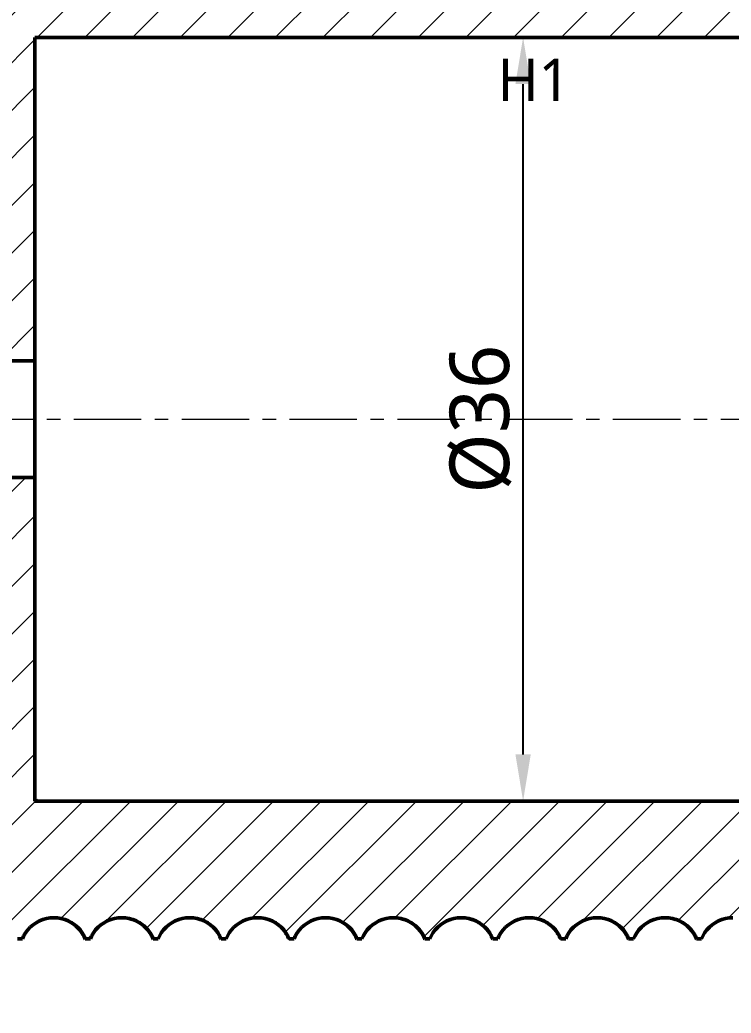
# Model space of a CAD drawing. Header units: millimetres. Extents: x 0 to 420, y 0 to 297.
# Drawn here: x 77.09 to 110.61, y 216 to 262.82 of the extents above; entities that cross this region are included whole.
import ezdxf

# ---------------------------------------------------------------- set-up
doc = ezdxf.new("R2010")
doc.units = ezdxf.units.MM
doc.linetypes.add('CENTER', pattern=[5.08, 3.175, -0.635, 0.635, -0.635])
for name, color, linetype, lineweight in [('CENTER', 1, 'CENTER', 18), ('DIM', 3, 'CONTINUOUS', 18), ('HATCH', 8, 'CONTINUOUS', 13), ('VISIBLE', 7, 'CONTINUOUS', 50)]:
    doc.layers.add(name, color=color, linetype=linetype, lineweight=lineweight)
doc.styles.add('CJK', font='NotoSansCJK-Regular.ttc')
doc.dimstyles.new('GB', dxfattribs={"dimtxt": 2.8, "dimasz": 2.2, "dimexe": 1.5, "dimexo": 1, "dimgap": 0.6, "dimtad": 1, "dimlfac": 100, "dimzin": 12, "dimdsep": 46, "dimtxsty": 'CJK', "dimcen": 2.5, "dimazin": 3, "dimtfac": 0.5, "dimtmove": 2, "dimatfit": 3})

msp = doc.modelspace()

# ---------------------------------------------------------------- hatches: boundary and pattern name
at = {"layer": 'HATCH'}
h = msp.add_hatch(dxfattribs=at)
h.set_pattern_fill('ANSI31', scale=0.5)
h.paths.add_polyline_path([(131.5, 272), (130.77944, 272), (130.05887, 272), (129.33831, 272), (128.61774, 272), (128.5, 271.39718), (128.5, 270.67661), (128.5, 269.95605), (128.5, 269.23548), (128.5, 268.51492), (127.79435, 268.5), (127.07379, 268.5), (126.47786, 268.30012), (125.99152, 267.77764), (125.32619, 267.51892), (124.61444, 267.57561), (123.99814, 267.93656), (123.58067, 268.5), (123.1098, 268.06073), (122.53574, 267.6359), (121.8342, 267.50333), (121.14502, 267.68932), (120.60554, 268.15672), (120.14051, 268.41872), (119.69987, 267.85679), (119.05834, 267.54257), (118.34372, 267.53913), (117.69956, 267.84848), (117.25447, 268.40713), (116.79185, 268.16691), (116.256, 267.69534), (115.56832, 267.50403), (114.86587, 267.63114), (114.28866, 268.05142), (113.82187, 268.5), (113.40129, 267.94486), (112.78761, 267.57905), (112.07617, 267.51684), (111.40876, 267.77043), (110.91837, 268.28916), (110.46558, 268.27895), (109.9714, 267.76372), (109.30205, 267.5149), (108.59089, 267.58225), (107.9798, 267.95274), (107.55619, 268.5), (107.09319, 268.04275), (106.51306, 267.62671), (105.80976, 267.50468), (105.12348, 267.70094), (104.59101, 268.17641), (104.13063, 268.39633), (103.68139, 267.84074), (103.03455, 267.53696), (102.32017, 267.54577), (101.68108, 267.86453), (101.24459, 268.42952), (100.77732, 268.14722), (100.23446, 267.68371), (99.54388, 267.50268), (98.84318, 267.64033), (98.27206, 268.0694), (97.7974, 268.5), (97.38281, 267.92882), (96.76406, 267.5724), (96.05203, 267.52086), (95.38863, 267.78435), (94.90609, 268.31033), (94.45329, 268.25778), (93.95127, 267.7498), (93.27791, 267.51088), (92.56767, 267.58988), (91.9632, 267.97072), (91.53172, 268.5), (91.07659, 268.02477), (90.49038, 267.61751), (89.78533, 267.50602), (89.10194, 267.71257), (88.57648, 268.1961), (88.1207, 268.37397), (87.66174, 267.8262), (87.01041, 267.53294), (86.29661, 267.55242), (85.66261, 267.88058), (85.2347, 268.45191), (84.76279, 268.12753), (84.21293, 267.67208), (83.51945, 267.50134), (82.8205, 267.64952), (82.25623, 268.08802), (81.77499, 268.49683), (81.36433, 267.91277), (80.74051, 267.56575), (80.02789, 267.52488), (79.36851, 267.79827), (78.89381, 268.3315), (78.44101, 268.23661), (77.93113, 267.7359), (77.25357, 267.50872), (76.54499, 267.59907), (75.94659, 267.9887), (75.50725, 268.5), (75.05998, 268.00679), (74.4677, 267.60832), (73.76089, 267.50737), (73.08041, 267.7242), (72.56194, 268.21579), (72.10842, 268.3528), (71.64161, 267.81228), (70.98627, 267.52892), (70.27306, 267.55907), (69.64413, 267.89662), (69.22482, 268.4743), (68.74826, 268.10783), (68.19139, 267.66046), (67.49501, 267.49999), (66.79861, 267.66038), (66.2417, 268.10771), (65.76511, 268.47444), (65.34585, 267.89672), (64.71695, 267.55911), (64.00375, 267.5289), (63.34838, 267.8122), (62.88152, 268.35267), (62.25533, 268.5), (61.53476, 268.5), (61.3, 268.9858), (61.3, 269.70637), (61.3, 270.42693), (61.3, 271.1475), (61.3, 271.86806), (60.71138, 272), (59.99081, 272), (59.27025, 272), (58.54968, 272), (57.82912, 272), (57.10855, 272), (56.38799, 272), (55.66742, 272), (55.3, 271.64686), (55.3, 270.92629), (55.3, 270.20573), (55.3, 269.48516), (55.3, 268.7646), (55.3, 268.04403), (55.3, 267.32347), (55.3, 266.6029), (55.3, 265.88234), (55.3, 265.16177), (55.3, 264.44121), (55.3, 263.72064), (55.3, 263.00008), (55.3, 262.27951), (55.3, 261.55895), (55.3, 260.83838), (55.3, 260.11782), (55.3, 259.39725), (55.3, 258.67669), (55.3, 257.95612), (55.3, 257.23556), (55.3, 256.51499), (55.3, 255.79443), (55.3, 255.07387), (55.3, 254.3533), (54.93274, 254), (54.21217, 254), (53.8, 253.69161), (53.8, 252.97104), (53.55048, 252.5), (52.82991, 252.5), (52.10935, 252.5), (51.38878, 252.5), (50.66822, 252.5), (49.94765, 252.5), (49.22709, 252.5), (48.50652, 252.5), (47.78596, 252.5), (47.06539, 252.5), (46.34483, 252.5), (45.62426, 252.5), (44.9037, 252.5), (44.18313, 252.5), (43.85, 252.11257), (43.142, 252.1), (42.75, 252.42856), (42.10087, 252.5), (42, 251.88031), (42, 251.15974), (42, 250.43918), (42, 249.71861), (42.00195, 249), (42.72251, 249), (43.44308, 249), (44.16364, 249), (44.88421, 249), (45.60477, 249), (46.32534, 249), (47.0459, 249), (47.76647, 249), (48.48703, 249), (49.2076, 249), (49.92816, 249), (50.64873, 249), (51.36929, 249), (52.08986, 249), (52.81042, 249), (53.53099, 249), (54.25155, 249), (54.97212, 249), (55.69268, 249), (56.41325, 249), (57.13381, 249), (57.85438, 249), (58.57494, 249), (59.29551, 249), (60.01607, 249), (60.73664, 249), (61.4572, 249), (62.17777, 249), (62.89833, 249), (63.6189, 249), (64.33946, 249), (65.06002, 249), (65.78059, 249), (66.50115, 249), (67.22172, 249), (67.94228, 249), (68.66285, 249), (69.38341, 249), (70.10398, 249), (70.82454, 249), (71.54511, 249), (71.8, 248.53433), (71.8, 247.81376), (71.8, 247.0932), (72.17737, 246.75), (72.89793, 246.75), (73.6185, 246.75), (74.33906, 246.75), (75.05963, 246.75), (75.78019, 246.75), (76.50076, 246.75), (77.22132, 246.75), (77.8, 246.89189), (77.8, 247.61245), (77.8, 248.33302), (77.8, 249.05358), (77.8, 249.77415), (77.8, 250.49471), (77.8, 251.21528), (77.8, 251.93584), (77.8, 252.6564), (77.8, 253.37697), (77.8, 254.09753), (77.8, 254.8181), (77.8, 255.53866), (77.8, 256.25923), (77.8, 256.97979), (77.8, 257.70036), (77.8, 258.42092), (77.8, 259.14149), (77.8, 259.86205), (77.8, 260.58262), (77.8, 261.30318), (77.82375, 262), (78.54431, 262), (79.26488, 262), (79.98544, 262), (80.70601, 262), (81.42657, 262), (82.14714, 262), (82.8677, 262), (83.58827, 262), (84.30883, 262), (85.0294, 262), (85.74996, 262), (86.47053, 262), (87.19109, 262), (87.91166, 262), (88.63222, 262), (89.35278, 262), (90.07335, 262), (90.79391, 262), (91.51448, 262), (92.23504, 262), (92.95561, 262), (93.67617, 262), (94.39674, 262), (95.1173, 262), (95.83787, 262), (96.55843, 262), (97.279, 262), (97.99956, 262), (98.72013, 262), (99.44069, 262), (100.16126, 262), (100.88182, 262), (101.60239, 262), (102.32295, 262), (103.04352, 262), (103.76408, 262), (104.48465, 262), (105.20521, 262), (105.92578, 262), (106.64634, 262), (107.36691, 262), (108.08747, 262), (108.80804, 262), (109.5286, 262), (110.24917, 262), (110.96973, 262), (111.69029, 262), (112.41086, 262), (113.13142, 262), (113.85199, 262), (114.57255, 262), (115.29312, 262), (116.01368, 262), (116.73425, 262), (117.45481, 262), (118.17538, 262), (118.89594, 262), (119.61651, 262), (120.33707, 262), (121.05764, 262), (121.7782, 262), (122.49877, 262), (123.21933, 262), (123.81, 261.8701), (123.81, 261.14954), (123.81, 260.42897), (123.81, 259.70841), (123.81, 258.98784), (123.81, 258.26728), (123.81, 257.54671), (123.81, 256.82615), (123.81, 256.10558), (124.42498, 256), (125.14555, 256), (125.86611, 256), (126.58667, 256), (127.30724, 256), (128.0278, 256), (128.74837, 256), (129.46893, 256), (130.1895, 256), (130.91006, 256), (131.63063, 256), (132.35119, 256), (133.07176, 256), (133.79232, 256), (134.51289, 256), (135.23345, 256), (135.95402, 256), (136.67458, 256), (137.39515, 256), (138.11571, 256), (138.83628, 256), (139.55684, 256), (140.27741, 256), (140.99797, 256), (141.71854, 256), (142.3, 256.1391), (142.3, 256.85967), (142.3, 257.58023), (142.3, 258.3008), (142.3, 259.02136), (142.3, 259.74193), (142.3, 260.46249), (142.3, 261.18306), (142.3, 261.90362), (142.3, 262.62418), (142.3, 263.34475), (142.23469, 264), (141.51412, 264), (140.79356, 264), (140.07299, 264), (139.35243, 264), (138.63186, 264), (137.9113, 264), (137.19073, 264), (136.47017, 264), (135.7496, 264), (135.02904, 264), (134.30847, 264), (133.58791, 264), (132.86734, 264), (132.14678, 264), (131.5, 264.07379), (131.5, 264.79435), (131.5, 265.51492), (131.5, 266.23548), (131.5, 266.95605), (131.5, 267.67661), (131.5, 268.39718), (131.5, 269.11774), (131.5, 269.83831), (131.5, 270.55887), (131.5, 271.27944), (131.5, 272)])
h = msp.add_hatch(dxfattribs=at)
h.set_pattern_fill('ANSI31', scale=0.5)
h.paths.add_polyline_path([(128.5, 216), (129.22057, 216), (129.94114, 216), (130.6617, 216), (131.38227, 216), (131.5, 216.60284), (131.5, 217.32341), (131.5, 218.04398), (131.5, 218.76454), (131.5, 219.48511), (131.5, 220.20568), (131.5, 220.92625), (131.5, 221.64681), (131.5, 222.36738), (131.5, 223.08795), (131.5, 223.80852), (132.02909, 224), (132.74965, 224), (133.47022, 224), (134.19079, 224), (134.91136, 224), (135.63193, 224), (136.35249, 224), (137.07306, 224), (137.79363, 224), (138.5142, 224), (139.23476, 224), (139.95533, 224), (140.6759, 224), (141.39647, 224), (142.11704, 224), (142.3, 224.5376), (142.3, 225.25817), (142.3, 225.97874), (142.3, 226.69931), (142.3, 227.41988), (142.3, 228.14044), (142.3, 228.86101), (142.3, 229.58158), (142.3, 230.30215), (142.3, 231.02271), (142.3, 231.74328), (141.83615, 232), (141.11558, 232), (140.39501, 232), (139.67445, 232), (138.95388, 232), (138.23331, 232), (137.51274, 232), (136.79217, 232), (136.07161, 232), (135.35104, 232), (134.63047, 232), (133.9099, 232), (133.18934, 232), (132.46877, 232), (131.7482, 232), (131.02763, 232), (130.30706, 232), (129.5865, 232), (128.86593, 232), (128.14536, 232), (127.42479, 232), (126.70422, 232), (125.98366, 232), (125.26309, 232), (124.54252, 232), (123.82195, 232), (123.81, 231.29139), (123.81, 230.57082), (123.81, 229.85025), (123.81, 229.12968), (123.81, 228.40911), (123.81, 227.68855), (123.81, 226.96798), (123.81, 226.24741), (123.33684, 226), (122.61627, 226), (121.89571, 226), (121.17514, 226), (120.45457, 226), (119.734, 226), (119.01344, 226), (118.29287, 226), (117.5723, 226), (116.85173, 226), (116.13116, 226), (115.4106, 226), (114.69003, 226), (113.96946, 226), (113.24889, 226), (112.52832, 226), (111.80776, 226), (111.08719, 226), (110.36662, 226), (109.64605, 226), (108.92549, 226), (108.20492, 226), (107.48435, 226), (106.76378, 226), (106.04321, 226), (105.32265, 226), (104.60208, 226), (103.88151, 226), (103.16094, 226), (102.44037, 226), (101.71981, 226), (100.99924, 226), (100.27867, 226), (99.5581, 226), (98.83754, 226), (98.11697, 226), (97.3964, 226), (96.67583, 226), (95.95526, 226), (95.2347, 226), (94.51413, 226), (93.79356, 226), (93.07299, 226), (92.35242, 226), (91.63186, 226), (90.91129, 226), (90.19072, 226), (89.47015, 226), (88.74959, 226), (88.02902, 226), (87.30845, 226), (86.58788, 226), (85.86731, 226), (85.14675, 226), (84.42618, 226), (83.70561, 226), (82.98504, 226), (82.26447, 226), (81.54391, 226), (80.82334, 226), (80.10277, 226), (79.3822, 226), (78.66164, 226), (77.94107, 226), (77.8, 226.5795), (77.8, 227.30007), (77.8, 228.02064), (77.8, 228.7412), (77.8, 229.46177), (77.8, 230.18234), (77.8, 230.90291), (77.8, 231.62348), (77.8, 232.34404), (77.8, 233.06461), (77.8, 233.78518), (77.8, 234.50575), (77.8, 235.22631), (77.8, 235.94688), (77.8, 236.66745), (77.8, 237.38802), (77.8, 238.10859), (77.8, 238.82915), (77.8, 239.54972), (77.8, 240.27029), (77.8, 240.99086), (77.33857, 241.25), (76.61801, 241.25), (75.89744, 241.25), (75.17687, 241.25), (74.4563, 241.25), (73.73574, 241.25), (73.01517, 241.25), (72.2946, 241.25), (71.8, 241.02403), (71.8, 240.30346), (71.8, 239.5829), (71.66233, 239), (70.94176, 239), (70.22119, 239), (69.50062, 239), (68.78006, 239), (68.05949, 239), (67.33892, 239), (66.61835, 239), (65.89779, 239), (65.17722, 239), (64.45665, 239), (63.73608, 239), (63.01551, 239), (62.29495, 239), (61.57438, 239), (60.85381, 239), (60.13324, 239), (59.41267, 239), (58.69211, 239), (57.97154, 239), (57.25097, 239), (56.5304, 239), (55.80984, 239), (55.08927, 239), (54.3687, 239), (53.64813, 239), (52.92756, 239), (52.207, 239), (51.48643, 239), (50.76586, 239), (50.04529, 239), (49.32472, 239), (48.60416, 239), (47.88359, 239), (47.16302, 239), (46.44245, 239), (45.72189, 239), (45.00132, 239), (44.28075, 239), (43.56018, 239), (42.83961, 239), (42.11905, 239), (42, 238.39848), (42, 237.67791), (42, 236.95734), (42, 236.23677), (42, 235.51621), (42.70436, 235.5), (43.02493, 235.9), (43.7455, 235.9), (44.06606, 235.5), (44.78663, 235.5), (45.5072, 235.5), (46.22777, 235.5), (46.94834, 235.5), (47.6689, 235.5), (48.38947, 235.5), (49.11004, 235.5), (49.83061, 235.5), (50.55118, 235.5), (51.27174, 235.5), (51.99231, 235.5), (52.71288, 235.5), (53.43345, 235.5), (53.8, 235.14599), (53.8, 234.42542), (54.09515, 234), (54.81572, 234), (55.3, 233.76371), (55.3, 233.04315), (55.3, 232.32258), (55.3, 231.60201), (55.3, 230.88144), (55.3, 230.16087), (55.3, 229.44031), (55.3, 228.71974), (55.3, 227.99917), (55.3, 227.2786), (55.3, 226.55804), (55.3, 225.83747), (55.3, 225.1169), (55.3, 224.39633), (55.3, 223.67576), (55.3, 222.9552), (55.3, 222.23463), (55.3, 221.51406), (55.3, 220.79349), (55.3, 220.07292), (55.3, 219.35236), (55.3, 218.63179), (55.3, 217.91122), (55.3, 217.19065), (55.3, 216.47009), (55.55048, 216), (56.27105, 216), (56.99162, 216), (57.71219, 216), (58.43275, 216), (59.15332, 216), (59.87389, 216), (60.59446, 216), (61.3, 216.01503), (61.3, 216.73559), (61.3, 217.45616), (61.3, 218.17673), (61.3, 218.8973), (61.41786, 219.5), (62.13843, 219.5), (62.859, 219.5), (63.57957, 219.5), (64.30014, 219.5), (64.74175, 220.0061), (65.33838, 220.39829), (66.04645, 220.49172), (66.72485, 220.26754), (67.23744, 219.7696), (67.6902, 219.66234), (68.1626, 220.19769), (68.82081, 220.47399), (69.5336, 220.43624), (70.15892, 220.09198), (70.5721, 219.50977), (71.05194, 219.90622), (71.61381, 220.34781), (72.31224, 220.49911), (73.00658, 220.33139), (73.55851, 219.87833), (74.03177, 219.54149), (74.45712, 220.11471), (75.08962, 220.44565), (75.80325, 220.46829), (76.45577, 220.17797), (76.91706, 219.63235), (77.37213, 219.79806), (77.89551, 220.284), (78.57803, 220.49362), (79.28361, 220.38528), (79.87164, 219.98064), (80.32439, 219.5), (80.75821, 220.02392), (81.36086, 220.40741), (82.07066, 220.49037), (82.74523, 220.25443), (83.24961, 219.74862), (83.70237, 219.68332), (84.18255, 220.21149), (84.84473, 220.47797), (85.55695, 220.42965), (86.17723, 220.07607), (86.58998, 219.5), (87.06701, 219.92518), (87.63629, 220.35692), (88.33646, 220.49777), (89.02792, 220.31987), (89.57291, 219.85881), (90.04156, 219.56368), (90.47543, 220.13061), (91.11297, 220.45224), (91.82718, 220.46431), (92.47572, 220.16417), (92.92761, 219.61055), (93.38654, 219.81758), (93.91686, 220.29553), (94.60225, 220.49495), (95.30609, 220.37617), (95.88809, 219.96282), (96.34865, 219.5), (96.77466, 220.04174), (97.38361, 220.41574), (98.09459, 220.48639), (98.76518, 220.24063), (99.26178, 219.72764), (99.71454, 219.7043), (100.2025, 220.22528), (100.86866, 220.48196), (101.58029, 220.42307), (102.19555, 220.06017), (102.61424, 219.5), (103.08347, 219.943), (103.65877, 220.36603), (104.36068, 220.49644), (105.04927, 220.30834), (105.58731, 219.83929), (106.05136, 219.58587), (106.49375, 220.14651), (107.13631, 220.45883), (107.85093, 220.45957), (108.49406, 220.1483), (108.93741, 219.58836), (109.40094, 219.8371), (109.9382, 220.30705), (110.62647, 220.49629), (111.32857, 220.36705), (111.90455, 219.945), (112.3729, 219.5), (112.79226, 220.05838), (113.40695, 220.42233), (114.11852, 220.48241), (114.78513, 220.22683), (115.27395, 219.70665), (115.72672, 219.72528), (116.22245, 220.23908), (116.89259, 220.48594), (117.60364, 220.41648), (118.21335, 220.04374), (118.63849, 219.5), (119.09992, 219.96082), (119.68125, 220.37514), (120.3849, 220.4951), (121.07061, 220.29682), (121.60171, 219.81977), (122.06115, 219.60806), (122.51206, 220.16242), (123.16, 220.46386), (123.87428, 220.45298), (124.51238, 220.1324), (124.9472, 219.56617), (125.41534, 219.85662), (125.95955, 220.31857), (126.65069, 220.49762), (127.35105, 220.35794), (127.92101, 219.92718), (128.39716, 219.5), (128.5, 218.88227), (128.5, 218.1617), (128.5, 217.44114), (128.5, 216.72057), (128.5, 216)])

# ---------------------------------------------------------------- linework, layer by layer
at = {"layer": 'CENTER'}
msp.add_line((39, 244), (145.3, 244), dxfattribs=at)
at = {"layer": 'VISIBLE'}
for points in [[(77.8, 262), (77.8, 246.75)], [(77.8, 262), (123.81, 262)], [(71.8, 246.75), (77.8, 246.75)], [(77.8, 246.75), (77.8, 246.74231)], [(77.8, 246.38157), (77.8, 246.75)], [(77.8, 246.74231), (77.8, 246.71928)], [(77.8, 246.71928), (77.8, 246.68105)], [(77.8, 246.68105), (77.8, 246.62783)], [(77.8, 246.62783), (77.8, 246.5599)], [(77.8, 246.5599), (77.8, 246.47766)], [(77.8, 246.47766), (77.8, 246.38157)], [(77.8, 246.38157), (77.8, 246.27216)], [(77.8, 246.27216), (77.8, 246.15004)], [(77.8, 245.19318), (77.8, 246.27216)], [(77.8, 246.15004), (77.8, 246.01589)], [(77.8, 246.01589), (77.8, 245.87048)], [(77.8, 245.87048), (77.8, 245.7146)], [(77.8, 245.7146), (77.8, 245.54913)], [(77.8, 245.54913), (77.8, 245.375)], [(77.8, 245.375), (77.8, 245.19318)], [(77.8, 245.19318), (77.8, 245.00469)], [(77.8, 245.00469), (77.8, 244.81058)], [(77.8, 244.20551), (77.8, 245.00469)], [(77.8, 244.81058), (77.8, 244.61193)], [(77.8, 244.61193), (77.8, 244.40987)], [(77.8, 244.40987), (77.8, 244.20551)], [(77.8, 244.20551), (77.8, 244)], [(77.8, 244), (77.8, 243.79449)], [(77.8, 243.79449), (77.8, 243.59013)], [(77.8, 242.99531), (77.8, 243.79449)], [(77.8, 243.59013), (77.8, 243.38807)], [(77.8, 243.38807), (77.8, 243.18942)], [(77.8, 243.18942), (77.8, 242.99531)], [(77.8, 242.99531), (77.8, 242.80682)], [(77.8, 242.80682), (77.8, 242.625)], [(77.8, 241.72784), (77.8, 242.80682)], [(77.8, 242.625), (77.8, 242.45087)], [(77.8, 242.45087), (77.8, 242.2854)], [(77.8, 242.2854), (77.8, 242.12952)], [(77.8, 242.12952), (77.8, 241.98411)], [(77.8, 241.98411), (77.8, 241.84996)], [(77.8, 241.84996), (77.8, 241.72784)], [(77.8, 241.72784), (77.8, 241.61843)], [(77.8, 241.61843), (77.8, 241.52234)], [(77.8, 241.25), (77.8, 241.61843)], [(77.8, 241.25), (71.8, 241.25)], [(77.8, 241.52234), (77.8, 241.4401)], [(77.8, 241.4401), (77.8, 241.37217)], [(77.8, 241.37217), (77.8, 241.31895)], [(77.8, 241.31895), (77.8, 241.28072)], [(77.8, 241.28072), (77.8, 241.25769)], [(77.8, 241.25769), (77.8, 241.25)], [(77.8, 241.25), (77.8, 226)], [(123.81, 226), (77.8, 226)], [(77.58102, 220.04862), (77.71386, 220.16398)], [(77.71386, 220.16398), (77.85855, 220.26405)], [(77.85855, 220.26405), (78.01336, 220.34763)], [(78.01336, 220.34763), (78.17641, 220.41371)], [(78.17641, 220.41371), (78.34573, 220.46149)], [(78.34573, 220.46149), (78.51927, 220.49039)], [(78.51927, 220.49039), (78.69493, 220.50006)], [(78.86612, 220.49062), (78.69478, 220.50005)], [(78.69493, 220.50006), (78.8706, 220.49039)], [(78.86612, 220.49062), (78.86876, 220.49044)], [(78.86876, 220.49044), (78.8706, 220.49039)], [(79.03077, 220.46356), (78.86876, 220.49044)], [(78.8706, 220.49039), (79.04414, 220.46149)], [(79.03077, 220.46356), (79.04103, 220.46192)], [(79.04103, 220.46192), (79.04414, 220.46149)], [(79.19162, 220.41943), (79.04103, 220.46192)], [(79.04414, 220.46149), (79.21346, 220.41371)], [(79.19162, 220.41943), (79.209, 220.41461)], [(79.209, 220.41461), (79.21346, 220.41371)], [(79.25711, 220.39511), (79.209, 220.41461)], [(79.21346, 220.41371), (79.3765, 220.34763)], [(79.25711, 220.39511), (79.37059, 220.34923)], [(79.37059, 220.34923), (79.3765, 220.34763)], [(79.4648, 220.29836), (79.37059, 220.34923)], [(79.3765, 220.34763), (79.53131, 220.26405)], [(79.4648, 220.29836), (79.52542, 220.26564)], [(79.60224, 220.21239), (79.52459, 220.26609)], [(79.52542, 220.26564), (79.53131, 220.26405)], [(79.53131, 220.26405), (79.67601, 220.16398)], [(79.60224, 220.21239), (79.66849, 220.16658)], [(79.73031, 220.11273), (79.66753, 220.16724)], [(79.66849, 220.16658), (79.67601, 220.16398)], [(79.67601, 220.16398), (79.80884, 220.04862)], [(79.73031, 220.11273), (79.79944, 220.05271)], [(80.78102, 220.04862), (80.91386, 220.16398)], [(80.91386, 220.16398), (81.05855, 220.26405)], [(81.05855, 220.26405), (81.21336, 220.34763)], [(81.21336, 220.34763), (81.37641, 220.41371)], [(81.37641, 220.41371), (81.54573, 220.46149)], [(81.54573, 220.46149), (81.71927, 220.49039)], [(81.71927, 220.49039), (81.89493, 220.50006)], [(82.06612, 220.49062), (81.89478, 220.50005)], [(81.89493, 220.50006), (82.0706, 220.49039)], [(82.06612, 220.49062), (82.06876, 220.49044)], [(82.06876, 220.49044), (82.0706, 220.49039)], [(82.23077, 220.46356), (82.06876, 220.49044)], [(82.0706, 220.49039), (82.24414, 220.46149)], [(82.23077, 220.46356), (82.24103, 220.46192)], [(82.24103, 220.46192), (82.24414, 220.46149)], [(82.39162, 220.41943), (82.24103, 220.46192)], [(82.24414, 220.46149), (82.41346, 220.41371)], [(82.39162, 220.41943), (82.409, 220.41461)], [(82.409, 220.41461), (82.41346, 220.41371)], [(82.45711, 220.39511), (82.409, 220.41461)], [(82.41346, 220.41371), (82.5765, 220.34763)], [(82.45711, 220.39511), (82.57059, 220.34923)], [(82.57059, 220.34923), (82.5765, 220.34763)], [(82.6648, 220.29836), (82.57059, 220.34923)], [(82.5765, 220.34763), (82.73131, 220.26405)], [(82.6648, 220.29836), (82.72542, 220.26564)], [(82.80224, 220.21239), (82.72459, 220.26609)], [(82.72542, 220.26564), (82.73131, 220.26405)], [(82.73131, 220.26405), (82.87601, 220.16398)], [(82.80224, 220.21239), (82.86849, 220.16658)], [(82.93031, 220.11273), (82.86753, 220.16724)], [(82.86849, 220.16658), (82.87601, 220.16398)], [(82.87601, 220.16398), (83.00884, 220.04862)], [(82.93031, 220.11273), (82.99944, 220.05271)], [(83.98102, 220.04862), (84.11386, 220.16398)], [(84.11386, 220.16398), (84.25855, 220.26405)], [(84.25855, 220.26405), (84.41336, 220.34763)], [(84.41336, 220.34763), (84.57641, 220.41371)], [(84.57641, 220.41371), (84.74573, 220.46149)], [(84.74573, 220.46149), (84.91927, 220.49039)], [(84.91927, 220.49039), (85.09493, 220.50006)], [(85.26612, 220.49062), (85.09478, 220.50005)], [(85.09493, 220.50006), (85.2706, 220.49039)], [(85.26612, 220.49062), (85.26876, 220.49044)], [(85.26876, 220.49044), (85.2706, 220.49039)], [(85.43077, 220.46356), (85.26876, 220.49044)], [(85.2706, 220.49039), (85.44414, 220.46149)], [(85.43077, 220.46356), (85.44103, 220.46192)], [(85.44103, 220.46192), (85.44414, 220.46149)], [(85.59162, 220.41943), (85.44103, 220.46192)], [(85.44414, 220.46149), (85.61346, 220.41371)], [(85.59162, 220.41943), (85.609, 220.41461)], [(85.609, 220.41461), (85.61346, 220.41371)], [(85.65711, 220.39511), (85.609, 220.41461)], [(85.61346, 220.41371), (85.7765, 220.34763)], [(85.65711, 220.39511), (85.77059, 220.34923)], [(85.77059, 220.34923), (85.7765, 220.34763)], [(85.8648, 220.29836), (85.77059, 220.34923)], [(85.7765, 220.34763), (85.93131, 220.26405)], [(85.8648, 220.29836), (85.92542, 220.26564)], [(86.00224, 220.21239), (85.92459, 220.26609)], [(85.92542, 220.26564), (85.93131, 220.26405)], [(85.93131, 220.26405), (86.07601, 220.16398)], [(86.00224, 220.21239), (86.06849, 220.16658)], [(86.13031, 220.11273), (86.06753, 220.16724)], [(86.06849, 220.16658), (86.07601, 220.16398)], [(86.07601, 220.16398), (86.20884, 220.04862)], [(86.13031, 220.11273), (86.19944, 220.05271)], [(87.18102, 220.04862), (87.31386, 220.16398)], [(87.31386, 220.16398), (87.45855, 220.26405)], [(87.45855, 220.26405), (87.61336, 220.34763)], [(87.61336, 220.34763), (87.77641, 220.41371)], [(87.77641, 220.41371), (87.94573, 220.46149)], [(87.94573, 220.46149), (88.11927, 220.49039)], [(88.11927, 220.49039), (88.29493, 220.50006)], [(88.46612, 220.49062), (88.29478, 220.50005)], [(88.29493, 220.50006), (88.4706, 220.49039)], [(88.46612, 220.49062), (88.46876, 220.49044)], [(88.46876, 220.49044), (88.4706, 220.49039)], [(88.63077, 220.46356), (88.46876, 220.49044)], [(88.4706, 220.49039), (88.64414, 220.46149)], [(88.63077, 220.46356), (88.64103, 220.46192)], [(88.64103, 220.46192), (88.64414, 220.46149)], [(88.79162, 220.41943), (88.64103, 220.46192)], [(88.64414, 220.46149), (88.81346, 220.41371)], [(88.79162, 220.41943), (88.809, 220.41461)], [(88.809, 220.41461), (88.81346, 220.41371)], [(88.85711, 220.39511), (88.809, 220.41461)], [(88.81346, 220.41371), (88.9765, 220.34763)], [(88.85711, 220.39511), (88.97059, 220.34923)], [(88.97059, 220.34923), (88.9765, 220.34763)], [(89.0648, 220.29836), (88.97059, 220.34923)], [(88.9765, 220.34763), (89.13131, 220.26405)], [(89.0648, 220.29836), (89.12542, 220.26564)], [(89.20224, 220.21239), (89.12459, 220.26609)], [(89.12542, 220.26564), (89.13131, 220.26405)], [(89.13131, 220.26405), (89.27601, 220.16398)], [(89.20224, 220.21239), (89.26849, 220.16658)], [(89.33031, 220.11273), (89.26753, 220.16724)], [(89.26849, 220.16658), (89.27601, 220.16398)], [(89.27601, 220.16398), (89.40884, 220.04862)], [(89.33031, 220.11273), (89.39944, 220.05271)], [(90.38102, 220.04862), (90.51386, 220.16398)], [(90.51386, 220.16398), (90.65855, 220.26405)], [(90.65855, 220.26405), (90.81336, 220.34763)], [(90.81336, 220.34763), (90.97641, 220.41371)], [(90.97641, 220.41371), (91.14573, 220.46149)], [(91.14573, 220.46149), (91.31927, 220.49039)], [(91.31927, 220.49039), (91.49493, 220.50006)], [(91.66612, 220.49062), (91.49478, 220.50005)], [(91.49493, 220.50006), (91.6706, 220.49039)], [(91.66612, 220.49062), (91.66876, 220.49044)], [(91.66876, 220.49044), (91.6706, 220.49039)], [(91.83077, 220.46356), (91.66876, 220.49044)], [(91.6706, 220.49039), (91.84414, 220.46149)], [(91.83077, 220.46356), (91.84103, 220.46192)], [(91.84103, 220.46192), (91.84414, 220.46149)], [(91.99162, 220.41943), (91.84103, 220.46192)], [(91.84414, 220.46149), (92.01346, 220.41371)], [(91.99162, 220.41943), (92.009, 220.41461)], [(92.009, 220.41461), (92.01346, 220.41371)], [(92.05711, 220.39511), (92.009, 220.41461)], [(92.01346, 220.41371), (92.1765, 220.34763)], [(92.05711, 220.39511), (92.17059, 220.34923)], [(92.17059, 220.34923), (92.1765, 220.34763)], [(92.2648, 220.29836), (92.17059, 220.34923)], [(92.1765, 220.34763), (92.33131, 220.26405)], [(92.2648, 220.29836), (92.32542, 220.26564)], [(92.40224, 220.21239), (92.32459, 220.26609)], [(92.32542, 220.26564), (92.33131, 220.26405)], [(92.33131, 220.26405), (92.47601, 220.16398)], [(92.40224, 220.21239), (92.46849, 220.16658)], [(92.53031, 220.11273), (92.46753, 220.16724)], [(92.46849, 220.16658), (92.47601, 220.16398)], [(92.47601, 220.16398), (92.60884, 220.04862)], [(92.53031, 220.11273), (92.59944, 220.05271)], [(93.58102, 220.04862), (93.71386, 220.16398)], [(93.71386, 220.16398), (93.85855, 220.26405)], [(93.85855, 220.26405), (94.01336, 220.34763)], [(94.01336, 220.34763), (94.17641, 220.41371)], [(94.17641, 220.41371), (94.34573, 220.46149)], [(94.34573, 220.46149), (94.51927, 220.49039)], [(94.51927, 220.49039), (94.69493, 220.50006)], [(94.86612, 220.49062), (94.69478, 220.50005)], [(94.69493, 220.50006), (94.8706, 220.49039)], [(94.86612, 220.49062), (94.86876, 220.49044)], [(94.86876, 220.49044), (94.8706, 220.49039)], [(95.03077, 220.46356), (94.86876, 220.49044)], [(94.8706, 220.49039), (95.04414, 220.46149)], [(95.03077, 220.46356), (95.04103, 220.46192)], [(95.04103, 220.46192), (95.04414, 220.46149)], [(95.19162, 220.41943), (95.04103, 220.46192)], [(95.04414, 220.46149), (95.21346, 220.41371)], [(95.19162, 220.41943), (95.209, 220.41461)], [(95.209, 220.41461), (95.21346, 220.41371)], [(95.25711, 220.39511), (95.209, 220.41461)], [(95.21346, 220.41371), (95.3765, 220.34763)], [(95.25711, 220.39511), (95.37059, 220.34923)], [(95.37059, 220.34923), (95.3765, 220.34763)], [(95.4648, 220.29836), (95.37059, 220.34923)], [(95.3765, 220.34763), (95.53131, 220.26405)], [(95.4648, 220.29836), (95.52542, 220.26564)], [(95.60224, 220.21239), (95.52459, 220.26609)], [(95.52542, 220.26564), (95.53131, 220.26405)], [(95.53131, 220.26405), (95.67601, 220.16398)], [(95.60224, 220.21239), (95.66849, 220.16658)], [(95.73031, 220.11273), (95.66753, 220.16724)], [(95.66849, 220.16658), (95.67601, 220.16398)], [(95.67601, 220.16398), (95.80884, 220.04862)], [(95.73031, 220.11273), (95.79944, 220.05271)], [(96.78102, 220.04862), (96.91386, 220.16398)], [(96.91386, 220.16398), (97.05855, 220.26405)], [(97.05855, 220.26405), (97.21336, 220.34763)], [(97.21336, 220.34763), (97.37641, 220.41371)], [(97.37641, 220.41371), (97.54573, 220.46149)], [(97.54573, 220.46149), (97.71927, 220.49039)], [(97.71927, 220.49039), (97.89493, 220.50006)], [(98.06612, 220.49062), (97.89478, 220.50005)], [(97.89493, 220.50006), (98.0706, 220.49039)], [(98.06612, 220.49062), (98.06876, 220.49044)], [(98.06876, 220.49044), (98.0706, 220.49039)], [(98.23077, 220.46356), (98.06876, 220.49044)], [(98.0706, 220.49039), (98.24414, 220.46149)], [(98.23077, 220.46356), (98.24103, 220.46192)], [(98.24103, 220.46192), (98.24414, 220.46149)], [(98.39162, 220.41943), (98.24103, 220.46192)], [(98.24414, 220.46149), (98.41346, 220.41371)], [(98.39162, 220.41943), (98.409, 220.41461)], [(98.409, 220.41461), (98.41346, 220.41371)], [(98.45711, 220.39511), (98.409, 220.41461)], [(98.41346, 220.41371), (98.5765, 220.34763)], [(98.45711, 220.39511), (98.57059, 220.34923)], [(98.57059, 220.34923), (98.5765, 220.34763)], [(98.6648, 220.29836), (98.57059, 220.34923)], [(98.5765, 220.34763), (98.73131, 220.26405)], [(98.6648, 220.29836), (98.72542, 220.26564)], [(98.80224, 220.21239), (98.72459, 220.26609)], [(98.72542, 220.26564), (98.73131, 220.26405)], [(98.73131, 220.26405), (98.87601, 220.16398)], [(98.80224, 220.21239), (98.86849, 220.16658)], [(98.93031, 220.11273), (98.86753, 220.16724)], [(98.86849, 220.16658), (98.87601, 220.16398)], [(98.87601, 220.16398), (99.00884, 220.04862)], [(98.93031, 220.11273), (98.99944, 220.05271)], [(99.98102, 220.04862), (100.11386, 220.16398)], [(100.11386, 220.16398), (100.25855, 220.26405)], [(100.25855, 220.26405), (100.41336, 220.34763)], [(100.41336, 220.34763), (100.57641, 220.41371)], [(100.57641, 220.41371), (100.74573, 220.46149)], [(100.74573, 220.46149), (100.91927, 220.49039)], [(100.91927, 220.49039), (101.09493, 220.50006)], [(101.26612, 220.49062), (101.09478, 220.50005)], [(101.09493, 220.50006), (101.2706, 220.49039)], [(101.26612, 220.49062), (101.26876, 220.49044)], [(101.26876, 220.49044), (101.2706, 220.49039)], [(101.43077, 220.46356), (101.26876, 220.49044)], [(101.2706, 220.49039), (101.44414, 220.46149)], [(101.43077, 220.46356), (101.44103, 220.46192)], [(101.44103, 220.46192), (101.44414, 220.46149)], [(101.59162, 220.41943), (101.44103, 220.46192)], [(101.44414, 220.46149), (101.61346, 220.41371)], [(101.59162, 220.41943), (101.609, 220.41461)], [(101.609, 220.41461), (101.61346, 220.41371)], [(101.65711, 220.39511), (101.609, 220.41461)], [(101.61346, 220.41371), (101.7765, 220.34763)], [(101.65711, 220.39511), (101.77059, 220.34923)], [(101.77059, 220.34923), (101.7765, 220.34763)], [(101.8648, 220.29836), (101.77059, 220.34923)], [(101.7765, 220.34763), (101.93131, 220.26405)], [(101.8648, 220.29836), (101.92542, 220.26564)], [(102.00224, 220.21239), (101.92459, 220.26609)], [(101.92542, 220.26564), (101.93131, 220.26405)], [(101.93131, 220.26405), (102.07601, 220.16398)], [(102.00224, 220.21239), (102.06849, 220.16658)], [(102.13031, 220.11273), (102.06753, 220.16724)], [(102.06849, 220.16658), (102.07601, 220.16398)], [(102.07601, 220.16398), (102.20884, 220.04862)], [(102.13031, 220.11273), (102.19944, 220.05271)], [(103.18102, 220.04862), (103.31386, 220.16398)], [(103.31386, 220.16398), (103.45855, 220.26405)], [(103.45855, 220.26405), (103.61336, 220.34763)], [(103.61336, 220.34763), (103.77641, 220.41371)], [(103.77641, 220.41371), (103.94573, 220.46149)], [(103.94573, 220.46149), (104.11927, 220.49039)], [(104.11927, 220.49039), (104.29493, 220.50006)], [(104.46612, 220.49062), (104.29478, 220.50005)], [(104.29493, 220.50006), (104.4706, 220.49039)], [(104.46612, 220.49062), (104.46876, 220.49044)], [(104.46876, 220.49044), (104.4706, 220.49039)], [(104.63077, 220.46356), (104.46876, 220.49044)], [(104.4706, 220.49039), (104.64414, 220.46149)], [(104.63077, 220.46356), (104.64103, 220.46192)], [(104.64103, 220.46192), (104.64414, 220.46149)], [(104.79162, 220.41943), (104.64103, 220.46192)], [(104.64414, 220.46149), (104.81346, 220.41371)], [(104.79162, 220.41943), (104.809, 220.41461)], [(104.809, 220.41461), (104.81346, 220.41371)], [(104.85711, 220.39511), (104.809, 220.41461)], [(104.81346, 220.41371), (104.9765, 220.34763)], [(104.85711, 220.39511), (104.97059, 220.34923)], [(104.97059, 220.34923), (104.9765, 220.34763)], [(105.0648, 220.29836), (104.97059, 220.34923)], [(104.9765, 220.34763), (105.13131, 220.26405)], [(105.0648, 220.29836), (105.12542, 220.26564)], [(105.20224, 220.21239), (105.12459, 220.26609)], [(105.12542, 220.26564), (105.13131, 220.26405)], [(105.13131, 220.26405), (105.27601, 220.16398)], [(105.20224, 220.21239), (105.26849, 220.16658)], [(105.33031, 220.11273), (105.26753, 220.16724)], [(105.26849, 220.16658), (105.27601, 220.16398)], [(105.27601, 220.16398), (105.40884, 220.04862)], [(105.33031, 220.11273), (105.39944, 220.05271)], [(106.38102, 220.04862), (106.51386, 220.16398)], [(106.51386, 220.16398), (106.65855, 220.26405)], [(106.65855, 220.26405), (106.81336, 220.34763)], [(106.81336, 220.34763), (106.97641, 220.41371)], [(106.97641, 220.41371), (107.14573, 220.46149)], [(107.14573, 220.46149), (107.31927, 220.49039)], [(107.31927, 220.49039), (107.49493, 220.50006)], [(107.66612, 220.49062), (107.49478, 220.50005)], [(107.49493, 220.50006), (107.6706, 220.49039)], [(107.66612, 220.49062), (107.66876, 220.49044)], [(107.66876, 220.49044), (107.6706, 220.49039)], [(107.83077, 220.46356), (107.66876, 220.49044)], [(107.6706, 220.49039), (107.84414, 220.46149)], [(107.83077, 220.46356), (107.84103, 220.46192)], [(107.84103, 220.46192), (107.84414, 220.46149)], [(107.99162, 220.41943), (107.84103, 220.46192)], [(107.84414, 220.46149), (108.01346, 220.41371)], [(107.99162, 220.41943), (108.009, 220.41461)], [(108.009, 220.41461), (108.01346, 220.41371)], [(108.05711, 220.39511), (108.009, 220.41461)], [(108.01346, 220.41371), (108.1765, 220.34763)], [(108.05711, 220.39511), (108.17059, 220.34923)], [(108.17059, 220.34923), (108.1765, 220.34763)], [(108.2648, 220.29836), (108.17059, 220.34923)], [(108.1765, 220.34763), (108.33131, 220.26405)], [(108.2648, 220.29836), (108.32542, 220.26564)], [(108.40224, 220.21239), (108.32459, 220.26609)], [(108.32542, 220.26564), (108.33131, 220.26405)], [(108.33131, 220.26405), (108.47601, 220.16398)], [(108.40224, 220.21239), (108.46849, 220.16658)], [(108.53031, 220.11273), (108.46753, 220.16724)], [(108.46849, 220.16658), (108.47601, 220.16398)], [(108.47601, 220.16398), (108.60884, 220.04862)], [(108.53031, 220.11273), (108.59944, 220.05271)], [(109.58102, 220.04862), (109.71386, 220.16398)], [(109.71386, 220.16398), (109.85855, 220.26405)], [(109.85855, 220.26405), (110.01336, 220.34763)], [(110.01336, 220.34763), (110.17641, 220.41371)], [(110.17641, 220.41371), (110.34573, 220.46149)], [(110.34573, 220.46149), (110.51927, 220.49039)], [(110.51927, 220.49039), (110.69493, 220.50006)], [(77.21346, 219.5), (77.26892, 219.62565)], [(77.26892, 219.62565), (77.3572, 219.77782)], [(77.3572, 219.77782), (77.46166, 219.91939)], [(77.46166, 219.91939), (77.58102, 220.04862)], [(79.84672, 220.00129), (79.79828, 220.05371)], [(79.79944, 220.05271), (79.80884, 220.04862)], [(79.80884, 220.04862), (79.92821, 219.91939)], [(79.84672, 220.00129), (79.91655, 219.9257)], [(79.94926, 219.88099), (79.91509, 219.92728)], [(79.91655, 219.9257), (79.92821, 219.91939)], [(79.92821, 219.91939), (80.03267, 219.77782)], [(79.94926, 219.88099), (80.01816, 219.78765)], [(80.03581, 219.75653), (80.01619, 219.79032)], [(80.01816, 219.78765), (80.03267, 219.77782)], [(80.03267, 219.77782), (80.12095, 219.62565)], [(80.03581, 219.75653), (80.10262, 219.64144)], [(80.11549, 219.61076), (80.09974, 219.6464)], [(80.10262, 219.64144), (80.12095, 219.62565)], [(80.11549, 219.61076), (80.15245, 219.52712)], [(80.12095, 219.62565), (80.17641, 219.5)], [(80.41346, 219.5), (80.46892, 219.62565)], [(80.46892, 219.62565), (80.5572, 219.77782)], [(80.5572, 219.77782), (80.66166, 219.91939)], [(80.66166, 219.91939), (80.78102, 220.04862)], [(83.04672, 220.00129), (82.99828, 220.05371)], [(82.99944, 220.05271), (83.00884, 220.04862)], [(83.00884, 220.04862), (83.12821, 219.91939)], [(83.04672, 220.00129), (83.11655, 219.9257)], [(83.14926, 219.88099), (83.11509, 219.92728)], [(83.11655, 219.9257), (83.12821, 219.91939)], [(83.12821, 219.91939), (83.23267, 219.77782)], [(83.14926, 219.88099), (83.21816, 219.78765)], [(83.23581, 219.75653), (83.21619, 219.79032)], [(83.21816, 219.78765), (83.23267, 219.77782)], [(83.23267, 219.77782), (83.32095, 219.62565)], [(83.23581, 219.75653), (83.30262, 219.64144)], [(83.31549, 219.61076), (83.29974, 219.6464)], [(83.30262, 219.64144), (83.32095, 219.62565)], [(83.31549, 219.61076), (83.35245, 219.52712)], [(83.32095, 219.62565), (83.37641, 219.5)], [(83.61346, 219.5), (83.66892, 219.62565)], [(83.66892, 219.62565), (83.7572, 219.77782)], [(83.7572, 219.77782), (83.86166, 219.91939)], [(83.86166, 219.91939), (83.98102, 220.04862)], [(86.24672, 220.00129), (86.19828, 220.05371)], [(86.19944, 220.05271), (86.20884, 220.04862)], [(86.20884, 220.04862), (86.32821, 219.91939)], [(86.24672, 220.00129), (86.31655, 219.9257)], [(86.34926, 219.88099), (86.31509, 219.92728)], [(86.31655, 219.9257), (86.32821, 219.91939)], [(86.32821, 219.91939), (86.43267, 219.77782)], [(86.34926, 219.88099), (86.41816, 219.78765)], [(86.43581, 219.75653), (86.41619, 219.79032)], [(86.41816, 219.78765), (86.43267, 219.77782)], [(86.43267, 219.77782), (86.52095, 219.62565)], [(86.43581, 219.75653), (86.50262, 219.64144)], [(86.51549, 219.61076), (86.49974, 219.6464)], [(86.50262, 219.64144), (86.52095, 219.62565)], [(86.51549, 219.61076), (86.55245, 219.52712)], [(86.52095, 219.62565), (86.57641, 219.5)], [(86.81346, 219.5), (86.86892, 219.62565)], [(86.86892, 219.62565), (86.9572, 219.77782)], [(86.9572, 219.77782), (87.06166, 219.91939)], [(87.06166, 219.91939), (87.18102, 220.04862)], [(89.44672, 220.00129), (89.39828, 220.05371)], [(89.39944, 220.05271), (89.40884, 220.04862)], [(89.40884, 220.04862), (89.52821, 219.91939)], [(89.44672, 220.00129), (89.51655, 219.9257)], [(89.54926, 219.88099), (89.51509, 219.92728)], [(89.51655, 219.9257), (89.52821, 219.91939)], [(89.52821, 219.91939), (89.63267, 219.77782)], [(89.54926, 219.88099), (89.61816, 219.78765)], [(89.63581, 219.75653), (89.61619, 219.79032)], [(89.61816, 219.78765), (89.63267, 219.77782)], [(89.63267, 219.77782), (89.72095, 219.62565)], [(89.63581, 219.75653), (89.70262, 219.64144)], [(89.71549, 219.61076), (89.69974, 219.6464)], [(89.70262, 219.64144), (89.72095, 219.62565)], [(89.71549, 219.61076), (89.75245, 219.52712)], [(89.72095, 219.62565), (89.77641, 219.5)], [(90.01346, 219.5), (90.06892, 219.62565)], [(90.06892, 219.62565), (90.1572, 219.77782)], [(90.1572, 219.77782), (90.26166, 219.91939)], [(90.26166, 219.91939), (90.38102, 220.04862)], [(92.64672, 220.00129), (92.59828, 220.05371)], [(92.59944, 220.05271), (92.60884, 220.04862)], [(92.60884, 220.04862), (92.72821, 219.91939)], [(92.64672, 220.00129), (92.71655, 219.9257)], [(92.74926, 219.88099), (92.71509, 219.92728)], [(92.71655, 219.9257), (92.72821, 219.91939)], [(92.72821, 219.91939), (92.83267, 219.77782)], [(92.74926, 219.88099), (92.81816, 219.78765)], [(92.83581, 219.75653), (92.81619, 219.79032)], [(92.81816, 219.78765), (92.83267, 219.77782)], [(92.83267, 219.77782), (92.92095, 219.62565)], [(92.83581, 219.75653), (92.90262, 219.64144)], [(92.91549, 219.61076), (92.89974, 219.6464)], [(92.90262, 219.64144), (92.92095, 219.62565)], [(92.91549, 219.61076), (92.95245, 219.52712)], [(92.92095, 219.62565), (92.97641, 219.5)], [(93.21346, 219.5), (93.26892, 219.62565)], [(93.26892, 219.62565), (93.3572, 219.77782)], [(93.3572, 219.77782), (93.46166, 219.91939)], [(93.46166, 219.91939), (93.58102, 220.04862)], [(95.84672, 220.00129), (95.79828, 220.05371)], [(95.79944, 220.05271), (95.80884, 220.04862)], [(95.80884, 220.04862), (95.92821, 219.91939)], [(95.84672, 220.00129), (95.91655, 219.9257)], [(95.94926, 219.88099), (95.91509, 219.92728)], [(95.91655, 219.9257), (95.92821, 219.91939)], [(95.92821, 219.91939), (96.03267, 219.77782)], [(95.94926, 219.88099), (96.01816, 219.78765)], [(96.03581, 219.75653), (96.01619, 219.79032)], [(96.01816, 219.78765), (96.03267, 219.77782)], [(96.03267, 219.77782), (96.12095, 219.62565)], [(96.03581, 219.75653), (96.10262, 219.64144)], [(96.11549, 219.61076), (96.09974, 219.6464)], [(96.10262, 219.64144), (96.12095, 219.62565)], [(96.11549, 219.61076), (96.15245, 219.52712)], [(96.12095, 219.62565), (96.17641, 219.5)], [(96.41346, 219.5), (96.46892, 219.62565)], [(96.46892, 219.62565), (96.5572, 219.77782)], [(96.5572, 219.77782), (96.66166, 219.91939)], [(96.66166, 219.91939), (96.78102, 220.04862)], [(99.04672, 220.00129), (98.99828, 220.05371)], [(98.99944, 220.05271), (99.00884, 220.04862)], [(99.00884, 220.04862), (99.12821, 219.91939)], [(99.04672, 220.00129), (99.11655, 219.9257)], [(99.14926, 219.88099), (99.11509, 219.92728)], [(99.11655, 219.9257), (99.12821, 219.91939)], [(99.12821, 219.91939), (99.23267, 219.77782)], [(99.14926, 219.88099), (99.21816, 219.78765)], [(99.23581, 219.75653), (99.21619, 219.79032)], [(99.21816, 219.78765), (99.23267, 219.77782)], [(99.23267, 219.77782), (99.32095, 219.62565)], [(99.23581, 219.75653), (99.30262, 219.64144)], [(99.31549, 219.61076), (99.29974, 219.6464)], [(99.30262, 219.64144), (99.32095, 219.62565)], [(99.31549, 219.61076), (99.35245, 219.52712)], [(99.32095, 219.62565), (99.37641, 219.5)], [(99.61346, 219.5), (99.66892, 219.62565)], [(99.66892, 219.62565), (99.7572, 219.77782)], [(99.7572, 219.77782), (99.86166, 219.91939)], [(99.86166, 219.91939), (99.98102, 220.04862)], [(102.24672, 220.00129), (102.19828, 220.05371)], [(102.19944, 220.05271), (102.20884, 220.04862)], [(102.20884, 220.04862), (102.32821, 219.91939)], [(102.24672, 220.00129), (102.31655, 219.9257)], [(102.34926, 219.88099), (102.31509, 219.92728)], [(102.31655, 219.9257), (102.32821, 219.91939)], [(102.32821, 219.91939), (102.43267, 219.77782)], [(102.34926, 219.88099), (102.41816, 219.78765)], [(102.43581, 219.75653), (102.41619, 219.79032)], [(102.41816, 219.78765), (102.43267, 219.77782)], [(102.43267, 219.77782), (102.52095, 219.62565)], [(102.43581, 219.75653), (102.50262, 219.64144)], [(102.51549, 219.61076), (102.49974, 219.6464)], [(102.50262, 219.64144), (102.52095, 219.62565)], [(102.51549, 219.61076), (102.55245, 219.52712)], [(102.52095, 219.62565), (102.57641, 219.5)], [(102.81346, 219.5), (102.86892, 219.62565)], [(102.86892, 219.62565), (102.9572, 219.77782)], [(102.9572, 219.77782), (103.06166, 219.91939)], [(103.06166, 219.91939), (103.18102, 220.04862)], [(105.44672, 220.00129), (105.39828, 220.05371)], [(105.39944, 220.05271), (105.40884, 220.04862)], [(105.40884, 220.04862), (105.52821, 219.91939)], [(105.44672, 220.00129), (105.51655, 219.9257)], [(105.54926, 219.88099), (105.51509, 219.92728)], [(105.51655, 219.9257), (105.52821, 219.91939)], [(105.52821, 219.91939), (105.63267, 219.77782)], [(105.54926, 219.88099), (105.61816, 219.78765)], [(105.63581, 219.75653), (105.61619, 219.79032)], [(105.61816, 219.78765), (105.63267, 219.77782)], [(105.63267, 219.77782), (105.72095, 219.62565)], [(105.63581, 219.75653), (105.70262, 219.64144)], [(105.71549, 219.61076), (105.69974, 219.6464)], [(105.70262, 219.64144), (105.72095, 219.62565)], [(105.71549, 219.61076), (105.75245, 219.52712)], [(105.72095, 219.62565), (105.77641, 219.5)], [(106.01346, 219.5), (106.06892, 219.62565)], [(106.06892, 219.62565), (106.1572, 219.77782)], [(106.1572, 219.77782), (106.26166, 219.91939)], [(106.26166, 219.91939), (106.38102, 220.04862)], [(108.64672, 220.00129), (108.59828, 220.05371)], [(108.59944, 220.05271), (108.60884, 220.04862)], [(108.60884, 220.04862), (108.72821, 219.91939)], [(108.64672, 220.00129), (108.71655, 219.9257)], [(108.74926, 219.88099), (108.71509, 219.92728)], [(108.71655, 219.9257), (108.72821, 219.91939)], [(108.72821, 219.91939), (108.83267, 219.77782)], [(108.74926, 219.88099), (108.81816, 219.78765)], [(108.83581, 219.75653), (108.81619, 219.79032)], [(108.81816, 219.78765), (108.83267, 219.77782)], [(108.83267, 219.77782), (108.92095, 219.62565)], [(108.83581, 219.75653), (108.90262, 219.64144)], [(108.91549, 219.61076), (108.89974, 219.6464)], [(108.90262, 219.64144), (108.92095, 219.62565)], [(108.91549, 219.61076), (108.95245, 219.52712)], [(108.92095, 219.62565), (108.97641, 219.5)], [(109.21346, 219.5), (109.26892, 219.62565)], [(109.26892, 219.62565), (109.3572, 219.77782)], [(109.3572, 219.77782), (109.46166, 219.91939)], [(109.46166, 219.91939), (109.58102, 220.04862)], [(77.21346, 219.5), (76.97641, 219.5)], [(80.15245, 219.52712), (80.15782, 219.51633)], [(80.15782, 219.51633), (80.17641, 219.5)], [(80.41346, 219.5), (80.17641, 219.5)], [(83.35245, 219.52712), (83.35782, 219.51633)], [(83.35782, 219.51633), (83.37641, 219.5)], [(83.61346, 219.5), (83.37641, 219.5)], [(86.55245, 219.52712), (86.55782, 219.51633)], [(86.55782, 219.51633), (86.57641, 219.5)], [(86.81346, 219.5), (86.57641, 219.5)], [(89.75245, 219.52712), (89.75782, 219.51633)], [(89.75782, 219.51633), (89.77641, 219.5)], [(90.01346, 219.5), (89.77641, 219.5)], [(92.95245, 219.52712), (92.95782, 219.51633)], [(92.95782, 219.51633), (92.97641, 219.5)], [(93.21346, 219.5), (92.97641, 219.5)], [(96.15245, 219.52712), (96.15782, 219.51633)], [(96.15782, 219.51633), (96.17641, 219.5)], [(96.41346, 219.5), (96.17641, 219.5)], [(99.35245, 219.52712), (99.35782, 219.51633)], [(99.35782, 219.51633), (99.37641, 219.5)], [(99.61346, 219.5), (99.37641, 219.5)], [(102.55245, 219.52712), (102.55782, 219.51633)], [(102.55782, 219.51633), (102.57641, 219.5)], [(102.81346, 219.5), (102.57641, 219.5)], [(105.75245, 219.52712), (105.75782, 219.51633)], [(105.75782, 219.51633), (105.77641, 219.5)], [(106.01346, 219.5), (105.77641, 219.5)], [(108.95245, 219.52712), (108.95782, 219.51633)], [(108.95782, 219.51633), (108.97641, 219.5)], [(109.21346, 219.5), (108.97641, 219.5)]]:
    msp.add_lwpolyline(points, dxfattribs=at)

# ---------------------------------------------------------------- texts
at = {"layer": 'DIM', "style": 'CJK'}
msp.add_text('H1', height=2, dxfattribs=at).set_placement((99.605, 259))

# ---------------------------------------------------------------- dimensions: what is measured, and where the dimension line sits
at = {"layer": 'DIM'}
msp.add_linear_dim(base=(100.805, 226), p1=(100.805, 226), p2=(100.805, 262), angle=90, text='Ø36', dimstyle='GB', dxfattribs=at).render()

doc.saveas('drawing.dxf')
